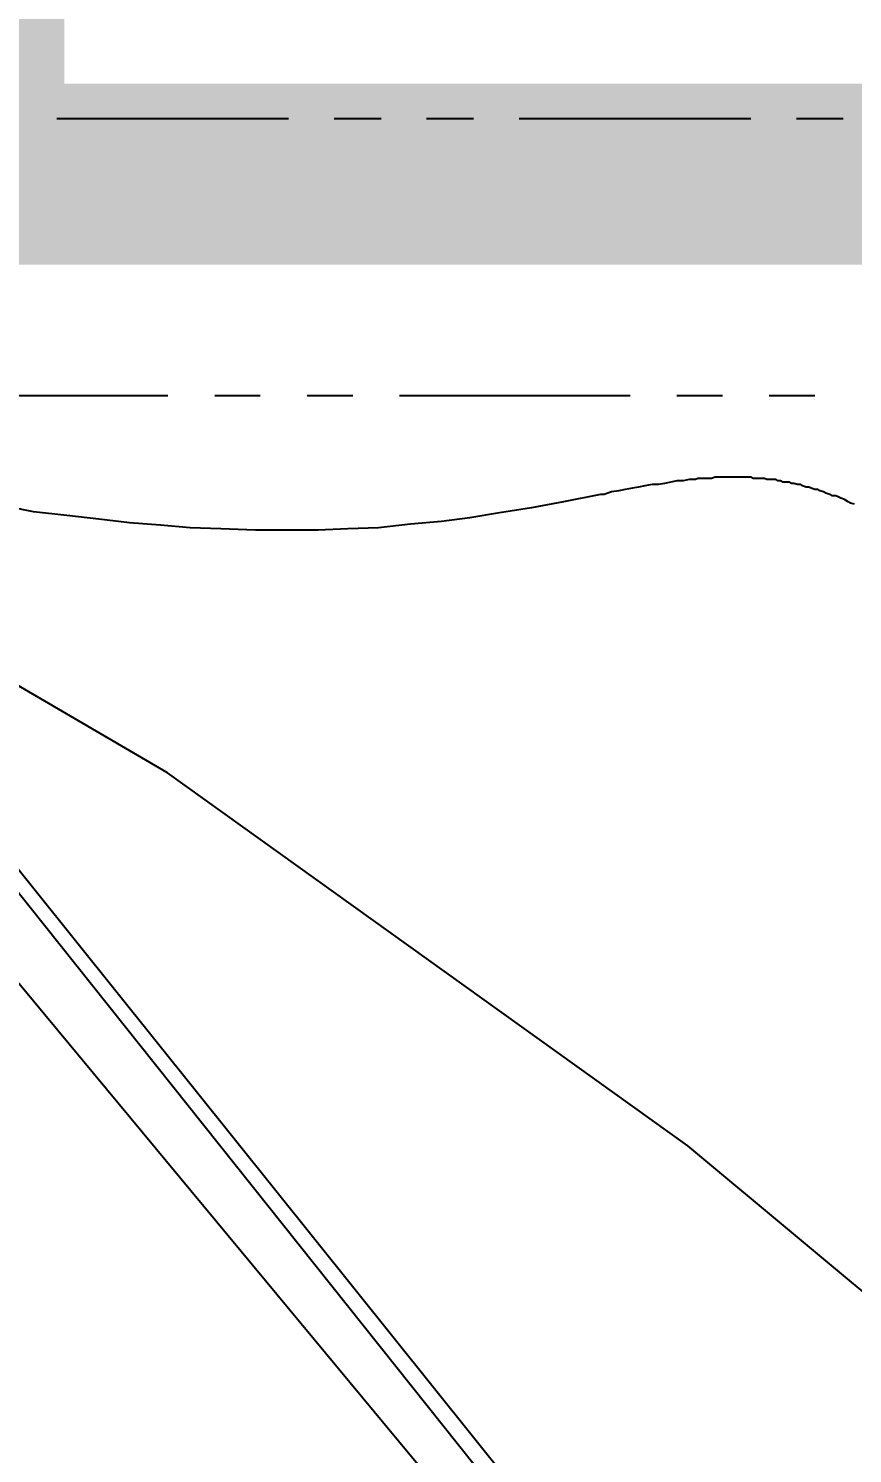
# Model space of a CAD drawing. Header units: feet. Extents: x -84 to 198, y -22 to 181.
# Drawn here: x 106.47 to 115.38, y 148.81 to 164.23 of the extents above; entities that cross this region are included whole.
import ezdxf
from ezdxf.enums import TextEntityAlignment as Align

# ---------------------------------------------------------------- set-up
doc = ezdxf.new("R2010")
doc.units = ezdxf.units.FT
for name, color, linetype in [('A-AREA-UNIDAD', 30, 'CONTINUOUS'), ('A-LINEA', 7, 'CONTINUOUS'), ('A-TEXTO-PDF', 3, 'CONTINUOUS')]:
    doc.layers.add(name, color=color, linetype=linetype)

msp = doc.modelspace()

# ---------------------------------------------------------------- linework, layer by layer
at = {"layer": 'A-AREA-UNIDAD'}
msp.add_lwpolyline([(121.04, 145.4933), (117.2, 149.1378), (113.6, 152.1422), (107.968, 156.1778), (103.04, 159.0578), (102.96, 159.3778), (98.112, 161.6889), (96.768, 162.0089), (95.552, 161.9378), (92.96, 160.8533), (91.12, 160.3733), (91.072, 159.9822), (84.64, 159.7333), (77.088, 158.7733), (69.6, 157.2089), (65.312, 155.9822), (58.752, 153.6889), (58.72, 153.5289), (55.28, 152.2133)], dxfattribs=at)
at = {"layer": 'A-LINEA'}
for p, q in [((109.28, 163.2578), (106.7733, 163.2578)), ((110.28, 163.2578), (109.7733, 163.2578)), ((111.28, 163.2578), (110.7733, 163.2578)), ((114.28, 163.2578), (111.7733, 163.2578)), ((115.28, 163.2578), (114.7733, 163.2578)), ((140.7504, 112.4542), (100.776, 160.6287)), ((107.9733, 160.2578), (105.48, 160.2578)), ((108.9733, 160.2578), (108.48, 160.2578)), ((109.9733, 160.2578), (109.48, 160.2578)), ((112.9733, 160.2578), (110.48, 160.2578)), ((113.9733, 160.2578), (113.48, 160.2578)), ((114.9733, 160.2578), (114.48, 160.2578)), ((140.5969, 112.4055), (103.0856, 159.2112)), ((140.277, 112.3118), (103.3057, 158.7075))]:
    msp.add_line(p, q, dxfattribs=at)
msp.add_lwpolyline([(115.4, 159.0844), (115.36, 159.0978), (115.3333, 159.1111), (115.2933, 159.1378), (115.2533, 159.1511), (115.2267, 159.1644), (115.2, 159.1778), (115.16, 159.1778), (115.1333, 159.1911), (115.0933, 159.2044), (115.0667, 159.2178), (115.0267, 159.2311), (115, 159.2444), (114.9733, 159.2444), (114.9333, 159.2578), (114.9067, 159.2711), (114.88, 159.2711), (114.84, 159.2844), (114.8133, 159.2978), (114.7867, 159.2978), (114.7467, 159.3111), (114.72, 159.3111), (114.6933, 159.3244), (114.6667, 159.3244), (114.6267, 159.3244), (114.6, 159.3378), (114.5733, 159.3378), (114.5467, 159.3511), (114.52, 159.3511), (114.48, 159.3511), (114.4533, 159.3511), (114.4267, 159.3644), (114.4, 159.3644), (114.3733, 159.3644), (114.3333, 159.3644), (114.3067, 159.3644), (114.28, 159.3778), (114.2533, 159.3778), (114.2133, 159.3778), (114.1867, 159.3778), (114.16, 159.3778), (114.1333, 159.3778), (114.1067, 159.3778), (114.0667, 159.3778), (114.04, 159.3778), (114.0133, 159.3778), (113.9867, 159.3778), (113.9467, 159.3778), (113.92, 159.3778), (113.8933, 159.3778), (113.8533, 159.3644), (113.8267, 159.3644), (113.8, 159.3644), (113.7733, 159.3644), (113.7333, 159.3644), (113.7067, 159.3644), (113.68, 159.3511), (113.6133, 159.3511), (113.5467, 159.3378), (113.48, 159.3378), (113.4133, 159.3244), (113.3467, 159.3111), (113.28, 159.2978), (113.2133, 159.2978), (113.1333, 159.2844), (113.0667, 159.2711), (113, 159.2578), (112.92, 159.2444), (112.8533, 159.2311), (112.7733, 159.2178), (112.7333, 159.2044), (112.6933, 159.1911), (112.6533, 159.1911), (112.2533, 159.1111), (111.9067, 159.0444), (111.56, 158.9911), (111.24, 158.9378), (110.9333, 158.8978), (110.6, 158.8711), (110.2533, 158.8311), (109.92, 158.8178), (109.6, 158.8044), (109.2667, 158.8044), (108.92, 158.8044), (108.5467, 158.8178), (108.2133, 158.8311), (107.8933, 158.8578), (107.56, 158.8844), (107.2267, 158.9244), (106.88, 158.9644), (106.52, 159.0044), (106.2533, 159.0578)], dxfattribs=at)

# ---------------------------------------------------------------- texts
at = {"layer": 'A-TEXTO-PDF'}
msp.add_text('TNEMHCAORCNE', height=17.716, dxfattribs=at).set_placement((17.1598, 161.6769), align=Align.CENTER)

doc.saveas('drawing.dxf')
